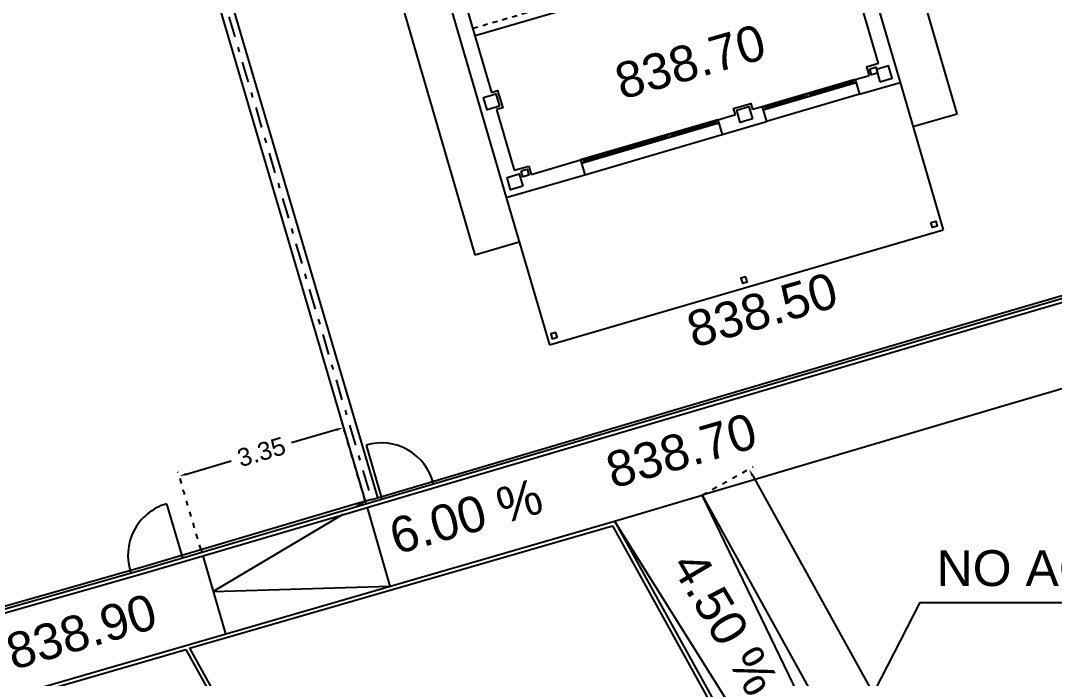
# Model space of a CAD drawing. Header units: millimetres. Extents: x 441061 to 442903, y 4515148 to 4515613.
# Drawn here: x 442166.48 to 442186.7, y 4515575.05 to 4515587.91 of the extents above; entities that cross this region are included whole.
import ezdxf
from ezdxf.enums import TextEntityAlignment as Align

# ---------------------------------------------------------------- set-up
doc = ezdxf.new("R2010")
doc.units = ezdxf.units.MM
for name, pattern in [('CONTINUA', [0]), ('CYPE_RAYAPUNTO', [0.4125, 0.2025, -0.105, 0, -0.105]), ('PUNTOS2', [0.125, 0, -0.125]), ('RAYITAS', [0.375, 0.25, -0.125])]:
    doc.linetypes.add(name, pattern=pattern)
for name, color, linetype in [('01_cotas', 254, 'Continuous'), ('01_ejes', 10, 'Continuous'), ('01_mono BAJA', 2, 'Continuous'), ('01_niveles', 2, 'Continuous'), ('01_piscinas', 254, 'Continuous'), ('01_proyección', 4, 'RAYITAS')]:
    doc.layers.add(name, color=color, linetype=linetype)
doc.styles.add('Estilo1', font='swissel.ttf')
doc.styles.add('ROMANS', font='romans')
doc.dimstyles.new('DECIMAL-50', dxfattribs={"dimtxt": 0.08, "dimasz": 0.15, "dimexe": 0.09, "dimexo": 0, "dimgap": 0.09, "dimtad": 0, "dimzin": 0, "dimdsep": 46, "dimtxsty": 'ROMANS', "dimcen": 0.09, "dimclrt": 6, "dimadec": 0, "dimazin": 0, "dimtfac": 1.38, "dimtix": 1, "dimtofl": 0, "dimtmove": 2, "dimatfit": 3, "dimldrblk": 'OBLIQUE', "dimfxl": 1, "dimtolj": 1, "dimtzin": 0, "dimarcsym": 0})

# ---------------------------------------------------------------- blocks, each defined once
blk = doc.blocks.new('A$C48161785')
at = {"layer": '01_mono BAJA', "color": 254, "linetype": 'CONTINUA'}
for p, q in [((0, 7.005), (0, 3)), ((0.3, 7.005), (0.3, 5.055)), ((8.025, 6.87, 0), (8.025, 3, 0)), ((3.4, 6.205), (0.3, 6.205)), ((0.3, 4.705), (0.3, 3.47)), ((7.725, 3.47), (7.725, 4.705)), ((0.3, 3.47), (0.595, 3.47)), ((0.595, 3.47), (0.595, 3.3)), ((7.725, 3.47), (7.48, 3.47)), ((7.48, 3.47), (7.48, 3.3, 0)), ((0.595, 3.3), (1.6, 3.3, 0)), ((1.6, 3.3, 0), (1.6, 3, 0)), ((4.4, 3.3, 0), (1.6, 3.3, 0)), ((1.65, 3.3, 0), (1.65, 3.23, 0)), ((1.65, 3.272, 0), (3.35, 3.272, 0)), ((1.65, 3.258, 0), (3.35, 3.258, 0)), ((3.35, 3.3, 0), (3.35, 3.23, 0)), ((3.4, 3.3, 0), (3.4, 3.23, 0)), ((3.45, 3.3, 0), (3.45, 3.23, 0)), ((4.35, 3.272, 0), (3.45, 3.272, 0)), ((4.35, 3.258, 0), (3.45, 3.258, 0)), ((4.35, 3.3, 0), (4.35, 3.23, 0)), ((4.4, 3.3, 0), (4.755, 3.3, 0)), ((4.4, 3.3, 0), (4.4, 3, 0)), ((5.3, 3.3, 0), (5.105, 3.3, 0)), ((7.2, 3.3, 0), (5.3, 3.3, 0)), ((5.3, 3.3, 0), (5.3, 3, 0)), ((5.35, 3.3, 0), (5.35, 3.23, 0)), ((5.35, 3.272, 0), (6.15, 3.272, 0)), ((5.35, 3.258, 0), (6.15, 3.258, 0)), ((6.15, 3.3, 0), (6.15, 3.23, 0)), ((6.2, 3.3, 0), (6.2, 3.23, 0)), ((6.25, 3.3, 0), (6.25, 3.23, 0)), ((7.15, 3.272, 0), (6.25, 3.272, 0)), ((7.15, 3.258, 0), (6.25, 3.258, 0)), ((7.15, 3.3, 0), (7.15, 3.23, 0)), ((7.2, 3.3, 0), (7.48, 3.3, 0)), ((7.2, 3.3, 0), (7.48, 3.3, 0)), ((7.2, 3.3, 0), (7.2, 3, 0)), ((4.4, 3.23, 0), (1.6, 3.23, 0)), ((7.2, 3.23, 0), (5.3, 3.23, 0)), ((0, 3), (1.6, 3)), ((0, 3), (0, 0)), ((0, 3), (1.6, 3, 0)), ((1.6, 3, 0), (4.4, 3, 0)), ((4.4, 3, 0), (5.3, 3, 0)), ((7.2, 3, 0), (5.3, 3, 0)), ((7.2, 3, 0), (8.025, 3)), ((8.025, 3), (8.025, 0)), ((0, 0, 0), (8.025, 0))]:
    blk.add_line(p, q, dxfattribs=at)
for points in [[(0.3, 5.055), (0.425, 5.055), (0.425, 4.705), (0.3, 4.705)], [(4.755, 3.3), (4.755, 3.425), (5.105, 3.425), (5.105, 3.3)]]:
    blk.add_lwpolyline(points, dxfattribs=at)
for points in [[(0.375, 4.755), (0.125, 4.755), (0.125, 5.005), (0.375, 5.005), (0.375, 4.755)], [(0.375, 3.125), (0.125, 3.125), (0.125, 3.375), (0.375, 3.375), (0.375, 3.125)], [(0.425, 3.42), (0.545, 3.42), (0.545, 3.3), (0.425, 3.3)], [(5.055, 3.125), (4.805, 3.125), (4.805, 3.375), (5.055, 3.375), (5.055, 3.125)], [(7.53, 3.42), (7.65, 3.42), (7.65, 3.3), (7.53, 3.3)], [(7.65, 3.125), (7.9, 3.125), (7.9, 3.375), (7.65, 3.375), (7.65, 3.125)], [(7.835, 0.2), (7.935, 0.2), (7.935, 0.1), (7.835, 0.1)]]:
    blk.add_lwpolyline(points, close=True, dxfattribs=at)
at = {"layer": '01_mono BAJA', "color": 254, "linetype": 'CONTINUA', "elevation": 0}
for points in [[(0.19, 0.2), (0.09, 0.2), (0.09, 0.1), (0.19, 0.1)], [(4.062, 0.2), (3.962, 0.2), (3.962, 0.1), (4.062, 0.1)]]:
    blk.add_lwpolyline(points, close=True, dxfattribs=at)
at = {"layer": '01_proyección', "color": 120, "ltscale": 0.25}
blk.add_line((3.4, 6.355), (0.3, 6.355), dxfattribs=at)
blk = doc.blocks.new('*D782')
at = {"layer": '01_cotas', "color": 0, "linetype": 'PUNTOS2', "lineweight": -2, "transparency": 16777216}
for p, q in [((442173.222, 4515578.517), (442172.771, 4515580.041)), ((442170.009, 4515577.567), (442169.558, 4515579.092))]:
    blk.add_line(p, q, dxfattribs=at)
at = {"layer": '01_cotas', "color": 0, "lineweight": -2, "transparency": 16777216}
for p, q in [((442172.653, 4515579.912), (442171.78, 4515579.655)), ((442169.728, 4515579.048), (442170.6, 4515579.306))]:
    blk.add_line(p, q, dxfattribs=at)
at = {"layer": '01_cotas', "color": 0, "transparency": 16777216}
for points in [[(442172.646, 4515579.936), (442172.66, 4515579.888), (442172.797, 4515579.955)], [(442169.721, 4515579.072), (442169.735, 4515579.024), (442169.584, 4515579.006)]]:
    blk.add_solid(points, dxfattribs=at)
at = {"layer": '01_cotas', "color": 7, "transparency": 16777216, "insert": (442171.19, 4515579.48), "char_height": 0.35, "attachment_point": 5, "rotation": 16.4603, "style": 'Estilo1'}
blk.add_mtext('\\A1;3.35', dxfattribs=at)
blk = doc.blocks.new('*D785')
at = {"layer": '01_cotas', "color": 0, "linetype": 'PUNTOS2', "lineweight": -2, "transparency": 16777216}
for p, q in [((442179.811, 4515578.637), (442180.805, 4515579.187)), ((442187.297, 4515565.111), (442188.291, 4515565.661))]:
    blk.add_line(p, q, dxfattribs=at)
at = {"layer": '01_cotas', "color": 0, "lineweight": -2, "transparency": 16777216}
for p, q in [((442180.799, 4515579.012), (442184.101, 4515573.047)), ((442188.14, 4515565.749), (442184.838, 4515571.714))]:
    blk.add_line(p, q, dxfattribs=at)
at = {"layer": '01_cotas', "color": 0, "transparency": 16777216}
for points in [[(442180.821, 4515579.024), (442180.777, 4515579), (442180.727, 4515579.143)], [(442188.162, 4515565.761), (442188.118, 4515565.736), (442188.212, 4515565.617)]]:
    blk.add_solid(points, dxfattribs=at)
at = {"layer": '01_cotas', "color": 7, "transparency": 16777216, "insert": (442184.469, 4515572.38), "char_height": 0.35, "attachment_point": 5, "rotation": 298.9622, "style": 'Estilo1'}
blk.add_mtext('\\A1;15.46', dxfattribs=at)

msp = doc.modelspace()

# ---------------------------------------------------------------- linework, layer by layer
at = {"color": 120, "linetype": 'CONTINUA'}
for p, q in [((442173.222, 4515578.515), (442173.048, 4515578.411, 0)), ((442173.222, 4515578.515), (442173.236, 4515578.467, 0)), ((442173.257, 4515578.395, 0), (442173.704, 4515576.854, 0)), ((442173.342, 4515578.55), (442173.349, 4515578.552)), ((442172.785, 4515578.256, 0), (442170.245, 4515576.752, 0)), ((442170.009, 4515577.567, 0), (442170.023, 4515577.52, 0)), ((442170.044, 4515577.448, 0), (442170.486, 4515575.922, 0)), ((442170.245, 4515576.752, 0), (442173.704, 4515576.854, 0))]:
    msp.add_line(p, q, dxfattribs=at)
at = {"layer": '01_ejes', "color": 10, "linetype": 'CYPE_RAYAPUNTO', "ltscale": 2}
msp.add_line((442167.671, 4515597.743), (442173.342, 4515578.55), dxfattribs=at)
at = {"layer": '01_niveles', "color": 7}
for q in [(442182.394, 4515573.276, 0), (442192.187, 4515576.535)]:
    msp.add_line((442184.068, 4515576.535), q, dxfattribs=at)
at = {"layer": '01_piscinas'}
for p, q in [((442170.947, 4515598.45, 0), (442175.367, 4515583.335, 0)), ((442167.622, 4515597.468), (442173.222, 4515578.515)), ((442167.862, 4515597.539), (442173.462, 4515578.586)), ((442184.797, 4515586.092, 0), (442183.315, 4515591.153)), ((442183.933, 4515585.84, 0), (442184.797, 4515586.092, 0)), ((442175.367, 4515583.335, 0), (442176.231, 4515583.587, 0)), ((442185.243, 4515582.066), (442188.316, 4515582.965)), ((442173.349, 4515578.552), (442185.243, 4515582.066)), ((442173.236, 4515579.614), (442173.548, 4515578.559)), ((442178.093, 4515578.127, 0), (442179.811, 4515578.637, 0)), ((442179.811, 4515578.637, 0), (442187.296, 4515565.113, 0)), ((442186.531, 4515564.689, 0), (442179.811, 4515578.637, 0)), ((442172.913, 4515578.423), (442168.816, 4515577.216)), ((442169.333, 4515578.465), (442169.645, 4515577.41)), ((442173.342, 4515578.55), (442172.913, 4515578.423)), ((442146.683, 4515569.021, 0), (442178.093, 4515578.127, 0)), ((442169.783, 4515575.64, 0), (442178.057, 4515578.038, 0)), ((442178.057, 4515578.038, 0), (442185.663, 4515564.295, 0)), ((442178.093, 4515578.127, 0), (442185.765, 4515564.265, 0)), ((442178.093, 4515578.127, 0), (442186.531, 4515564.689, 0)), ((442168.816, 4515577.216), (442162.907, 4515575.535)), ((442154.9, 4515571.326, 0), (442169.71, 4515575.619, 0)), ((442169.71, 4515575.619, 0), (442178.248, 4515560.191, 0)), ((442169.783, 4515575.64, 0), (442178.314, 4515560.227, 0))]:
    msp.add_line(p, q, dxfattribs=at)
for points in [[(442135.149, 4515588.09), (442145.709, 4515570.432), (442145.885, 4515570.482), (442151.851, 4515572.214), (442158.352, 4515574.091), (442162.942, 4515575.416), (442168.852, 4515577.096), (442172.95, 4515578.304), (442173.386, 4515578.433), (442185.28, 4515581.947), (442188.353, 4515582.846), (442188.396, 4515582.859), (442193.575, 4515584.373, 0.005834), (442201.655, 4515586.693, -0.002251), (442202.238, 4515586.838, -0.002318), (442202.839, 4515586.982, -0.000235), (442202.854, 4515586.985, -0.000109), (442202.882, 4515586.992, -0.024812), (442209.399, 4515588.175, -0.026464), (442216.419, 4515588.764, -0.005162), (442217.793, 4515588.792, -0.022761), (442226.109, 4515588.498), (442231.136, 4515588.192), (442247.093, 4515587.22)], [(442135.223, 4515588.112), (442145.744, 4515570.52), (442145.864, 4515570.554), (442151.83, 4515572.286), (442158.331, 4515574.163), (442162.922, 4515575.488), (442168.831, 4515577.168), (442172.928, 4515578.376), (442173.365, 4515578.505), (442185.259, 4515582.019), (442188.332, 4515582.918), (442188.375, 4515582.931), (442193.554, 4515584.445, 0.005835), (442201.635, 4515586.766, -0.002257), (442202.22, 4515586.911, -0.002318), (442202.822, 4515587.055, -0.000234), (442202.837, 4515587.058, -0.000109), (442202.865, 4515587.065, -0.024811), (442209.389, 4515588.25, -0.026464), (442216.416, 4515588.839, -0.005162), (442217.792, 4515588.867, -0.022759), (442226.114, 4515588.573), (442231.141, 4515588.266), (442247.095, 4515587.295)]]:
    msp.add_lwpolyline(points, format="xyb", dxfattribs=at)
at = {"layer": '01_piscinas', "elevation": 0}
msp.add_lwpolyline([(442204.367, 4515585.659, 0.004391), (442203.25, 4515585.409, 0.000109), (442203.223, 4515585.403, 0.000253), (442203.209, 4515585.399, 0.002322), (442202.622, 4515585.259, 0.002118), (442202.086, 4515585.126, -0.0058), (442194.017, 4515582.809), (442188.851, 4515581.298), (442188.808, 4515581.286), (442185.737, 4515580.387), (442179.811, 4515578.637)], format="xyb", dxfattribs=at)
at = {"layer": '01_piscinas'}
for centre, start, end in [((442173.534, 4515578.607), 13.7508, 106.4603), ((442169.63, 4515577.458), 106.4603, 199.1418)]:
    msp.add_arc(centre, 1.05, start, end, dxfattribs=at)

# ---------------------------------------------------------------- block references
at = {"layer": '01_mono BAJA', "rotation": 16.30065189049539}
msp.add_blockref('A$C48161785', (442176.821, 4515581.572, 0), dxfattribs=at)

# ---------------------------------------------------------------- texts
at = {"color": 120, "linetype": 'CONTINUA', "style": 'Estilo1'}
msp.add_text('6.00 %%%', height=0.7, rotation=16, dxfattribs=at).set_placement((442175.287, 4515577.889, 0), align=Align.CENTER)
at = {"layer": '01_niveles', "color": 7, "style": 'Estilo1'}
for s, rotation, p in [('838.70', 16.0048, (442179.672, 4515586.776, 0)), ('838.50', 16.0048, (442181.079, 4515581.923, 0)), ('838.70', 16.0048, (442179.499, 4515579.172, 0)), ('4.50 %%%', 300.5651, (442179.963, 4515575.954, 0)), ('838.90', 16.398, (442167.767, 4515575.634))]:
    msp.add_text(s, height=0.7, rotation=rotation, dxfattribs=at).set_placement(p, align=Align.CENTER)
msp.add_text('NO ACCESIBLE', height=0.7, dxfattribs=at).set_placement((442188.008, 4515576.858), align=Align.CENTER)

# ---------------------------------------------------------------- dimensions: what is measured, and where the dimension line sits
at = {"layer": '01_cotas', "color": 251}
for p1, p2, distance, picture, middle in [((442170.009, 4515577.567, 0), (442173.222, 4515578.517), 1.5, '*D782', (442171.19, 4515579.48)), ((442179.811, 4515578.637, 0), (442187.297, 4515565.111, 0), 1.046, '*D785', (442184.469, 4515572.38))]:
    dim = msp.add_aligned_dim(p1=p1, p2=p2, distance=distance, dimstyle='DECIMAL-50', override={"dimtxt": 0.35, "dimtxsty": 'Estilo1', "dimsah": 1, "dimclrt": 7, "dimfxl": 0.09, "dimarcsym": 2}, dxfattribs=at)
    dim.commit()
    dim.dimension.update_dxf_attribs({"geometry": picture, "text_midpoint": middle})

doc.saveas('drawing.dxf')
